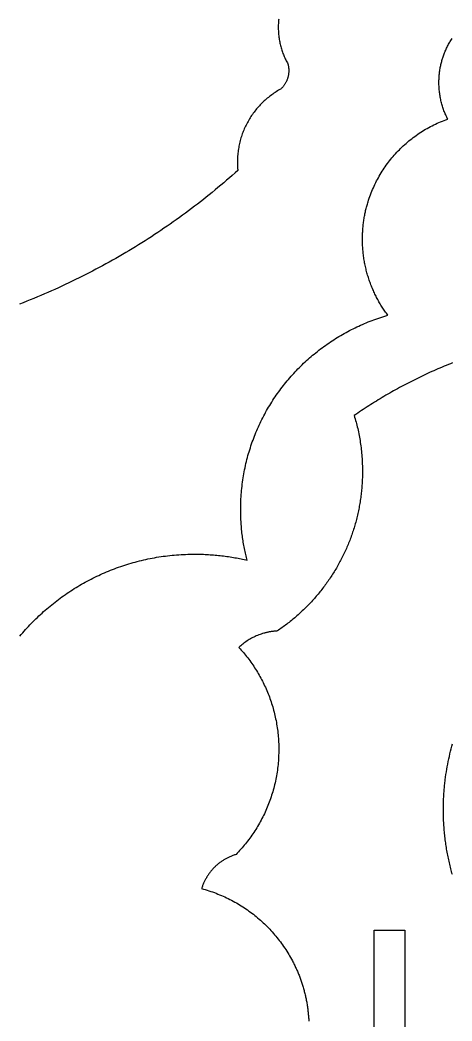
# Model space of a CAD drawing. Extents: x 205 to 567, y 321 to 897.
# Drawn here: x 366.1 to 409.2, y 683.7 to 783.6 of the extents above; entities that cross this region are included whole.
import ezdxf

# ---------------------------------------------------------------- set-up
doc = ezdxf.new("R2010")
doc.units = 0
doc.layers.add('Default_Layer', color=1, linetype='CONTINUOUS')

msp = doc.modelspace()

# ---------------------------------------------------------------- linework, layer by layer
at = {"layer": 'Default_Layer'}
for points in [[(391.876, 783.653), (391.865, 783.541), (391.856, 783.428), (391.848, 783.316), (391.842, 783.202), (391.838, 783.088), (391.835, 782.974), (391.834, 782.859), (391.835, 782.733), (391.838, 782.607), (391.844, 782.481), (391.851, 782.357), (391.86, 782.232), (391.871, 782.109), (391.884, 781.986), (391.899, 781.863), (391.917, 781.742), (391.935, 781.621), (391.956, 781.5), (391.979, 781.381), (392.004, 781.262), (392.03, 781.144), (392.058, 781.027), (392.088, 780.91), (392.12, 780.795), (392.154, 780.68), (392.189, 780.567), (392.226, 780.454), (392.264, 780.342), (392.305, 780.231), (392.347, 780.121), (392.39, 780.012), (392.436, 779.905), (392.482, 779.798), (392.531, 779.692), (392.581, 779.588), (392.632, 779.484), (392.685, 779.382), (392.74, 779.281), (392.796, 779.181), (392.816, 779.105), (392.833, 779.027), (392.848, 778.946), (392.861, 778.863), (392.871, 778.779), (392.878, 778.693), (392.882, 778.606), (392.884, 778.517), (392.883, 778.45), (392.88, 778.384), (392.876, 778.318), (392.87, 778.252), (392.862, 778.187), (392.853, 778.123), (392.843, 778.059), (392.83, 777.995), (392.816, 777.932), (392.801, 777.87), (392.784, 777.808), (392.765, 777.747), (392.745, 777.687), (392.724, 777.627), (392.701, 777.568), (392.677, 777.509), (392.651, 777.452), (392.624, 777.395), (392.596, 777.339), (392.566, 777.284), (392.535, 777.229), (392.503, 777.176), (392.469, 777.123), (392.434, 777.071), (392.398, 777.02), (392.361, 776.97), (392.323, 776.921), (392.283, 776.873), (392.242, 776.826), (392.201, 776.78), (392.158, 776.734), (392.114, 776.69), (391.992, 776.623), (391.871, 776.553), (391.752, 776.481), (391.634, 776.408), (391.517, 776.333), (391.402, 776.256), (391.289, 776.177), (391.176, 776.097), (391.065, 776.014), (390.956, 775.93), (390.848, 775.845), (390.741, 775.757), (390.636, 775.668), (390.533, 775.577), (390.431, 775.485), (390.331, 775.391), (390.232, 775.296), (390.135, 775.199), (390.039, 775.1), (389.945, 775), (389.853, 774.898), (389.763, 774.795), (389.674, 774.691), (389.587, 774.585), (389.502, 774.477), (389.418, 774.369), (389.336, 774.258), (389.257, 774.147), (389.178, 774.034), (389.102, 773.92), (389.028, 773.804), (388.956, 773.688), (388.885, 773.57), (388.816, 773.45), (388.75, 773.33), (388.685, 773.208), (388.622, 773.086), (388.562, 772.962), (388.503, 772.837), (388.447, 772.71), (388.392, 772.583), (388.34, 772.455), (388.29, 772.325), (388.241, 772.195), (388.195, 772.064), (388.152, 771.931), (388.11, 771.798), (388.071, 771.664), (388.033, 771.528), (387.998, 771.392), (387.966, 771.255), (387.935, 771.117), (387.907, 770.979), (387.882, 770.839), (387.858, 770.699), (387.837, 770.558), (387.819, 770.416), (387.803, 770.273), (387.789, 770.13), (387.778, 769.986), (387.769, 769.841), (387.762, 769.696), (387.759, 769.55), (387.757, 769.403), (387.758, 769.292), (387.76, 769.182), (387.764, 769.073), (387.769, 768.965), (387.775, 768.86), (387.782, 768.757), (387.791, 768.657), (387.8, 768.56), (387.521, 768.311), (387.24, 768.064), (386.958, 767.818), (386.675, 767.573), (386.39, 767.33), (386.104, 767.088), (385.817, 766.848), (385.528, 766.609), (385.238, 766.372), (384.947, 766.136), (384.655, 765.902), (384.361, 765.669), (384.066, 765.438), (383.769, 765.208), (383.472, 764.98), (383.173, 764.754), (382.872, 764.528), (382.571, 764.305), (382.268, 764.083), (381.964, 763.862), (381.659, 763.643), (381.352, 763.426), (381.045, 763.21), (380.736, 762.996), (380.426, 762.783), (380.114, 762.572), (379.802, 762.363), (379.488, 762.155), (379.173, 761.948), (378.857, 761.744), (378.539, 761.541), (378.221, 761.339), (377.901, 761.14), (377.58, 760.941), (377.258, 760.745), (376.935, 760.55), (376.611, 760.357), (376.285, 760.165), (375.959, 759.975), (375.631, 759.787), (375.302, 759.601), (374.972, 759.416), (374.641, 759.233), (374.309, 759.051), (373.975, 758.872), (373.641, 758.694), (373.305, 758.517), (372.969, 758.343), (372.631, 758.17), (372.292, 757.999), (371.953, 757.829), (371.612, 757.662), (371.27, 757.496), (370.927, 757.332), (370.583, 757.169), (370.238, 757.009), (369.892, 756.85), (369.544, 756.693), (369.196, 756.538), (368.847, 756.384), (368.497, 756.233), (368.146, 756.083), (367.793, 755.935), (367.44, 755.789), (367.086, 755.645), (366.731, 755.502), (366.375, 755.361), (366.018, 755.223)], [(366.05, 722.108), (366.188, 722.271), (366.327, 722.433), (366.467, 722.593), (366.609, 722.752), (366.752, 722.91), (366.897, 723.066), (367.043, 723.221), (367.19, 723.374), (367.339, 723.526), (367.489, 723.677), (367.64, 723.826), (367.793, 723.974), (367.947, 724.121), (368.103, 724.266), (368.26, 724.409), (368.418, 724.551), (368.577, 724.692), (368.738, 724.831), (368.9, 724.968), (369.063, 725.104), (369.228, 725.239), (369.394, 725.372), (369.561, 725.503), (369.729, 725.633), (369.899, 725.761), (370.069, 725.888), (370.241, 726.013), (370.414, 726.137), (370.588, 726.259), (370.764, 726.379), (370.94, 726.498), (371.118, 726.615), (371.297, 726.73), (371.477, 726.844), (371.658, 726.956), (371.84, 727.067), (372.023, 727.175), (372.208, 727.283), (372.393, 727.388), (372.58, 727.492), (372.767, 727.594), (372.956, 727.694), (373.146, 727.792), (373.336, 727.889), (373.528, 727.984), (373.72, 728.077), (373.914, 728.169), (374.109, 728.258), (374.304, 728.346), (374.501, 728.432), (374.698, 728.517), (374.897, 728.599), (375.096, 728.68), (375.297, 728.758), (375.498, 728.835), (375.7, 728.91), (375.903, 728.983), (376.107, 729.055), (376.312, 729.124), (376.517, 729.191), (376.724, 729.257), (376.931, 729.32), (377.139, 729.382), (377.348, 729.442), (377.558, 729.499), (377.768, 729.555), (377.98, 729.609), (378.192, 729.661), (378.405, 729.71), (378.618, 729.758), (378.833, 729.804), (379.048, 729.848), (379.264, 729.889), (379.48, 729.929), (379.698, 729.967), (379.916, 730.002), (380.134, 730.036), (380.354, 730.067), (380.574, 730.096), (380.794, 730.124), (381.016, 730.149), (381.238, 730.172), (381.46, 730.192), (381.683, 730.211), (381.907, 730.227), (382.132, 730.242), (382.356, 730.254), (382.582, 730.264), (382.808, 730.272), (383.035, 730.277), (383.262, 730.281), (383.49, 730.282), (383.664, 730.281), (383.838, 730.279), (384.011, 730.276), (384.184, 730.271), (384.356, 730.266), (384.529, 730.259), (384.7, 730.25), (384.871, 730.241), (385.042, 730.23), (385.211, 730.218), (385.381, 730.205), (385.549, 730.191), (385.717, 730.175), (385.884, 730.158), (386.051, 730.141), (386.216, 730.122), (386.381, 730.102), (386.545, 730.08), (386.708, 730.058), (386.87, 730.034), (387.031, 730.01), (387.191, 729.984), (387.35, 729.957), (387.508, 729.93), (387.664, 729.901), (387.82, 729.871), (387.975, 729.84), (388.128, 729.808), (388.28, 729.775), (388.431, 729.741), (388.581, 729.706), (388.729, 729.67), (388.691, 729.813), (388.654, 729.957), (388.618, 730.103), (388.584, 730.249), (388.55, 730.397), (388.517, 730.546), (388.486, 730.696), (388.455, 730.847), (388.426, 731), (388.398, 731.153), (388.371, 731.307), (388.345, 731.462), (388.32, 731.619), (388.297, 731.776), (388.274, 731.934), (388.253, 732.093), (388.233, 732.252), (388.214, 732.413), (388.197, 732.574), (388.18, 732.736), (388.165, 732.899), (388.151, 733.062), (388.139, 733.226), (388.127, 733.39), (388.117, 733.556), (388.109, 733.721), (388.101, 733.887), (388.095, 734.054), (388.09, 734.221), (388.087, 734.389), (388.085, 734.557), (388.084, 734.725), (388.085, 734.94), (388.089, 735.154), (388.094, 735.368), (388.102, 735.581), (388.112, 735.794), (388.124, 736.006), (388.139, 736.217), (388.155, 736.428), (388.174, 736.639), (388.195, 736.848), (388.218, 737.057), (388.243, 737.266), (388.27, 737.473), (388.3, 737.68), (388.331, 737.887), (388.365, 738.092), (388.4, 738.297), (388.438, 738.502), (388.478, 738.705), (388.52, 738.908), (388.564, 739.11), (388.61, 739.312), (388.657, 739.512), (388.707, 739.712), (388.759, 739.911), (388.813, 740.109), (388.869, 740.306), (388.927, 740.503), (388.986, 740.699), (389.048, 740.893), (389.112, 741.088), (389.177, 741.281), (389.245, 741.473), (389.314, 741.664), (389.385, 741.855), (389.458, 742.044), (389.533, 742.233), (389.61, 742.421), (389.689, 742.607), (389.769, 742.793), (389.852, 742.978), (389.936, 743.162), (390.022, 743.345), (390.109, 743.527), (390.199, 743.708), (390.29, 743.888), (390.383, 744.066), (390.478, 744.244), (390.574, 744.421), (390.672, 744.597), (390.772, 744.771), (390.874, 744.945), (390.977, 745.117), (391.082, 745.288), (391.189, 745.458), (391.297, 745.628), (391.407, 745.795), (391.519, 745.962), (391.632, 746.128), (391.747, 746.292), (391.863, 746.455), (391.981, 746.617), (392.101, 746.778), (392.222, 746.938), (392.345, 747.096), (392.469, 747.253), (392.595, 747.409), (392.723, 747.564), (392.852, 747.717), (392.982, 747.869), (393.114, 748.02), (393.247, 748.169), (393.382, 748.318), (393.519, 748.464), (393.657, 748.61), (393.796, 748.754), (393.937, 748.897), (394.079, 749.038), (394.222, 749.178), (394.367, 749.317), (394.514, 749.454), (394.661, 749.59), (394.81, 749.724), (394.961, 749.857), (395.113, 749.988), (395.266, 750.118), (395.42, 750.247), (395.576, 750.374), (395.733, 750.499), (395.892, 750.624), (396.051, 750.746), (396.212, 750.867), (396.374, 750.987), (396.538, 751.104), (396.703, 751.221), (396.869, 751.336), (397.036, 751.449), (397.204, 751.56), (397.374, 751.67), (397.545, 751.779), (397.716, 751.886), (397.89, 751.991), (398.064, 752.094), (398.239, 752.196), (398.416, 752.296), (398.594, 752.395), (398.772, 752.491), (398.952, 752.586), (399.133, 752.68), (399.315, 752.771), (399.498, 752.861), (399.683, 752.949), (399.868, 753.036), (400.054, 753.12), (400.242, 753.203), (400.43, 753.284), (400.619, 753.363), (400.81, 753.441), (401.001, 753.516), (401.193, 753.59), (401.386, 753.662), (401.581, 753.732), (401.776, 753.8), (401.972, 753.867), (402.169, 753.931), (402.367, 753.994), (402.566, 754.054), (402.765, 754.113), (402.692, 754.211), (402.619, 754.311), (402.548, 754.411), (402.477, 754.511), (402.407, 754.613), (402.338, 754.715), (402.27, 754.818), (402.203, 754.922), (402.138, 755.027), (402.073, 755.132), (402.009, 755.238), (401.946, 755.345), (401.884, 755.453), (401.823, 755.561), (401.763, 755.67), (401.704, 755.78), (401.646, 755.89), (401.59, 756.001), (401.534, 756.113), (401.479, 756.225), (401.426, 756.338), (401.373, 756.452), (401.322, 756.566), (401.271, 756.681), (401.222, 756.796), (401.174, 756.913), (401.127, 757.029), (401.081, 757.147), (401.036, 757.265), (400.993, 757.383), (400.95, 757.502), (400.909, 757.622), (400.869, 757.742), (400.83, 757.863), (400.792, 757.985), (400.755, 758.107), (400.72, 758.229), (400.685, 758.352), (400.652, 758.476), (400.62, 758.6), (400.59, 758.724), (400.56, 758.849), (400.532, 758.975), (400.505, 759.101), (400.479, 759.228), (400.455, 759.355), (400.432, 759.482), (400.41, 759.61), (400.389, 759.738), (400.37, 759.867), (400.351, 759.996), (400.335, 760.126), (400.319, 760.256), (400.305, 760.386), (400.292, 760.517), (400.28, 760.648), (400.27, 760.78), (400.261, 760.912), (400.254, 761.044), (400.248, 761.177), (400.243, 761.31), (400.239, 761.444), (400.237, 761.578), (400.237, 761.712), (400.237, 761.835), (400.239, 761.959), (400.242, 762.082), (400.246, 762.205), (400.251, 762.327), (400.258, 762.449), (400.265, 762.571), (400.274, 762.692), (400.283, 762.812), (400.294, 762.933), (400.306, 763.052), (400.319, 763.172), (400.333, 763.29), (400.348, 763.408), (400.364, 763.526), (400.381, 763.643), (400.4, 763.759), (400.419, 763.875), (400.439, 763.99), (400.46, 764.104), (400.482, 764.218), (400.506, 764.331), (400.53, 764.443), (400.555, 764.554), (400.581, 764.665), (400.608, 764.774), (400.636, 764.883), (400.665, 764.991), (400.694, 765.098), (400.725, 765.204), (400.757, 765.31), (400.789, 765.414), (400.847, 765.595), (400.908, 765.776), (400.971, 765.954), (401.036, 766.132), (401.104, 766.308), (401.174, 766.483), (401.247, 766.657), (401.322, 766.829), (401.4, 767), (401.479, 767.169), (401.561, 767.337), (401.646, 767.503), (401.732, 767.668), (401.821, 767.831), (401.912, 767.993), (402.006, 768.154), (402.101, 768.313), (402.199, 768.47), (402.299, 768.626), (402.401, 768.78), (402.506, 768.932), (402.612, 769.083), (402.72, 769.232), (402.831, 769.379), (402.944, 769.525), (403.058, 769.669), (403.175, 769.811), (403.293, 769.952), (403.414, 770.091), (403.537, 770.228), (403.661, 770.363), (403.788, 770.496), (403.916, 770.628), (404.046, 770.757), (404.178, 770.885), (404.312, 771.011), (404.448, 771.135), (404.586, 771.257), (404.725, 771.377), (404.866, 771.495), (405.009, 771.611), (405.154, 771.725), (405.301, 771.837), (405.449, 771.946), (405.599, 772.054), (405.75, 772.16), (405.903, 772.264), (406.058, 772.365), (406.214, 772.465), (406.372, 772.562), (406.532, 772.657), (406.693, 772.75), (406.855, 772.84), (407.019, 772.928), (407.185, 773.015), (407.352, 773.098), (407.521, 773.18), (407.691, 773.259), (407.862, 773.336), (408.035, 773.41), (408.209, 773.483), (408.385, 773.552), (408.562, 773.62), (408.74, 773.685), (408.689, 773.785), (408.64, 773.886), (408.592, 773.988), (408.545, 774.091), (408.499, 774.195), (408.456, 774.3), (408.413, 774.407), (408.372, 774.514), (408.333, 774.622), (408.294, 774.731), (408.258, 774.841), (408.223, 774.952), (408.189, 775.064), (408.157, 775.177), (408.127, 775.291), (408.098, 775.405), (408.071, 775.52), (408.046, 775.636), (408.022, 775.753), (407.999, 775.87), (407.979, 775.988), (407.96, 776.107), (407.943, 776.226), (407.927, 776.346), (407.914, 776.467), (407.902, 776.588), (407.892, 776.71), (407.883, 776.833), (407.877, 776.956), (407.872, 777.079), (407.869, 777.203), (407.869, 777.327), (407.869, 777.436), (407.871, 777.545), (407.875, 777.653), (407.88, 777.76), (407.886, 777.868), (407.894, 777.975), (407.903, 778.081), (407.914, 778.187), (407.925, 778.293), (407.939, 778.397), (407.953, 778.502), (407.969, 778.606), (407.986, 778.709), (408.004, 778.812), (408.024, 778.914), (408.045, 779.016), (408.067, 779.117), (408.09, 779.217), (408.115, 779.317), (408.14, 779.416), (408.167, 779.514), (408.196, 779.611), (408.225, 779.708), (408.255, 779.804), (408.287, 779.899), (408.319, 779.994), (408.353, 780.087), (408.388, 780.18), (408.424, 780.272), (408.461, 780.363), (408.499, 780.453), (408.539, 780.542), (408.585, 780.645), (408.632, 780.746), (408.681, 780.847), (408.731, 780.947), (408.782, 781.046), (408.835, 781.144), (408.889, 781.241), (408.944, 781.337), (409, 781.433), (409.057, 781.528), (409.116, 781.622), (409.176, 781.714)], [(409.226, 749.362), (409.015, 749.279), (408.805, 749.194), (408.596, 749.109), (408.387, 749.023), (408.178, 748.936), (407.971, 748.848), (407.763, 748.759), (407.557, 748.669), (407.35, 748.578), (407.145, 748.486), (406.94, 748.394), (406.735, 748.3), (406.531, 748.206), (406.328, 748.11), (406.125, 748.014), (405.923, 747.917), (405.721, 747.819), (405.52, 747.72), (405.319, 747.62), (405.12, 747.519), (404.92, 747.417), (404.721, 747.315), (404.523, 747.212), (404.326, 747.107), (404.129, 747.002), (403.932, 746.896), (403.737, 746.789), (403.541, 746.682), (403.347, 746.573), (403.153, 746.463), (402.96, 746.353), (402.767, 746.242), (402.575, 746.13), (402.383, 746.017), (402.193, 745.903), (402.002, 745.789), (401.813, 745.673), (401.624, 745.557), (401.436, 745.44), (401.248, 745.322), (401.061, 745.204), (400.875, 745.084), (400.689, 744.964), (400.504, 744.843), (400.32, 744.721), (400.136, 744.598), (399.953, 744.474), (399.771, 744.35), (399.589, 744.225), (399.408, 744.099), (399.457, 743.942), (399.504, 743.784), (399.55, 743.624), (399.595, 743.463), (399.638, 743.3), (399.68, 743.136), (399.72, 742.971), (399.759, 742.805), (399.797, 742.637), (399.833, 742.469), (399.868, 742.299), (399.901, 742.128), (399.933, 741.956), (399.963, 741.783), (399.992, 741.609), (400.019, 741.434), (400.045, 741.258), (400.069, 741.081), (400.092, 740.904), (400.113, 740.725), (400.132, 740.546), (400.15, 740.366), (400.166, 740.185), (400.181, 740.003), (400.194, 739.821), (400.205, 739.638), (400.215, 739.455), (400.222, 739.27), (400.229, 739.086), (400.233, 738.901), (400.236, 738.715), (400.237, 738.529), (400.236, 738.374), (400.234, 738.22), (400.231, 738.066), (400.227, 737.912), (400.221, 737.759), (400.215, 737.606), (400.207, 737.453), (400.198, 737.301), (400.187, 737.148), (400.176, 736.997), (400.163, 736.845), (400.15, 736.694), (400.135, 736.543), (400.119, 736.393), (400.101, 736.243), (400.083, 736.093), (400.063, 735.943), (400.043, 735.794), (400.021, 735.646), (399.998, 735.497), (399.973, 735.349), (399.948, 735.202), (399.922, 735.055), (399.894, 734.908), (399.866, 734.762), (399.836, 734.616), (399.805, 734.47), (399.773, 734.325), (399.74, 734.18), (399.706, 734.036), (399.67, 733.892), (399.634, 733.748), (399.596, 733.605), (399.558, 733.462), (399.518, 733.32), (399.478, 733.178), (399.436, 733.037), (399.393, 732.896), (399.349, 732.756), (399.304, 732.616), (399.258, 732.476), (399.211, 732.337), (399.163, 732.199), (399.114, 732.061), (399.064, 731.923), (399.013, 731.786), (398.961, 731.649), (398.908, 731.513), (398.853, 731.378), (398.798, 731.242), (398.742, 731.108), (398.685, 730.974), (398.627, 730.84), (398.567, 730.707), (398.507, 730.574), (398.446, 730.442), (398.384, 730.311), (398.321, 730.18), (398.257, 730.05), (398.192, 729.92), (398.126, 729.791), (398.059, 729.662), (397.991, 729.534), (397.922, 729.406), (397.852, 729.279), (397.781, 729.153), (397.71, 729.027), (397.637, 728.901), (397.563, 728.777), (397.489, 728.653), (397.413, 728.529), (397.337, 728.406), (397.26, 728.284), (397.182, 728.162), (397.103, 728.041), (397.023, 727.921), (396.942, 727.801), (396.86, 727.681), (396.778, 727.563), (396.694, 727.445), (396.61, 727.328), (396.525, 727.211), (396.439, 727.095), (396.352, 726.98), (396.264, 726.865), (396.176, 726.751), (396.086, 726.638), (395.996, 726.525), (395.905, 726.413), (395.813, 726.302), (395.72, 726.191), (395.626, 726.081), (395.532, 725.972), (395.437, 725.863), (395.341, 725.755), (395.244, 725.648), (395.146, 725.542), (395.048, 725.436), (394.948, 725.331), (394.848, 725.227), (394.747, 725.123), (394.646, 725.021), (394.543, 724.919), (394.44, 724.817), (394.336, 724.717), (394.231, 724.617), (394.126, 724.518), (394.02, 724.42), (393.913, 724.322), (393.805, 724.225), (393.697, 724.129), (393.587, 724.034), (393.477, 723.94), (393.367, 723.846), (393.255, 723.753), (393.143, 723.661), (393.03, 723.57), (392.917, 723.48), (392.803, 723.39), (392.688, 723.301), (392.572, 723.213), (392.456, 723.126), (392.339, 723.04), (392.221, 722.954), (392.103, 722.87), (391.983, 722.786), (391.864, 722.703), (391.743, 722.621), (391.673, 722.617), (391.604, 722.612), (391.534, 722.606), (391.465, 722.599), (391.396, 722.592), (391.327, 722.584), (391.259, 722.575), (391.191, 722.566), (391.123, 722.555), (391.055, 722.544), (390.987, 722.533), (390.92, 722.52), (390.853, 722.507), (390.787, 722.493), (390.721, 722.478), (390.654, 722.463), (390.589, 722.447), (390.523, 722.43), (390.458, 722.413), (390.393, 722.394), (390.265, 722.356), (390.137, 722.315), (390.011, 722.271), (389.886, 722.225), (389.763, 722.176), (389.641, 722.124), (389.52, 722.07), (389.401, 722.013), (389.284, 721.954), (389.167, 721.892), (389.053, 721.828), (388.94, 721.761), (388.829, 721.692), (388.719, 721.621), (388.611, 721.548), (388.505, 721.472), (388.4, 721.394), (388.298, 721.314), (388.197, 721.232), (388.098, 721.148), (388, 721.061), (387.905, 720.973), (388.02, 720.847), (388.133, 720.721), (388.246, 720.592), (388.356, 720.463), (388.465, 720.332), (388.573, 720.2), (388.679, 720.067), (388.784, 719.932), (388.887, 719.797), (388.989, 719.66), (389.089, 719.522), (389.188, 719.382), (389.285, 719.242), (389.381, 719.1), (389.475, 718.957), (389.567, 718.813), (389.658, 718.668), (389.747, 718.521), (389.835, 718.374), (389.921, 718.226), (390.005, 718.076), (390.087, 717.925), (390.168, 717.774), (390.248, 717.621), (390.325, 717.467), (390.401, 717.312), (390.475, 717.156), (390.547, 717), (390.618, 716.842), (390.687, 716.683), (390.754, 716.523), (390.819, 716.363), (390.882, 716.201), (390.944, 716.039), (391.004, 715.875), (391.062, 715.711), (391.118, 715.546), (391.172, 715.38), (391.225, 715.213), (391.275, 715.045), (391.323, 714.877), (391.37, 714.707), (391.415, 714.537), (391.458, 714.366), (391.498, 714.195), (391.537, 714.022), (391.574, 713.849), (391.609, 713.675), (391.642, 713.5), (391.672, 713.325), (391.701, 713.149), (391.728, 712.972), (391.752, 712.795), (391.775, 712.617), (391.795, 712.438), (391.814, 712.259), (391.83, 712.079), (391.844, 711.898), (391.856, 711.717), (391.866, 711.535), (391.874, 711.353), (391.879, 711.17), (391.882, 710.986), (391.884, 710.802), (391.882, 710.612), (391.879, 710.421), (391.873, 710.232), (391.865, 710.043), (391.854, 709.854), (391.841, 709.666), (391.826, 709.479), (391.808, 709.292), (391.789, 709.107), (391.767, 708.921), (391.742, 708.737), (391.716, 708.553), (391.687, 708.37), (391.656, 708.188), (391.623, 708.006), (391.588, 707.825), (391.551, 707.645), (391.511, 707.466), (391.469, 707.288), (391.425, 707.11), (391.38, 706.933), (391.332, 706.757), (391.281, 706.582), (391.229, 706.408), (391.175, 706.235), (391.119, 706.063), (391.061, 705.891), (391, 705.721), (390.938, 705.551), (390.874, 705.383), (390.808, 705.215), (390.74, 705.049), (390.67, 704.883), (390.598, 704.719), (390.524, 704.555), (390.448, 704.393), (390.37, 704.231), (390.291, 704.071), (390.21, 703.912), (390.126, 703.754), (390.041, 703.597), (389.955, 703.441), (389.866, 703.286), (389.776, 703.133), (389.684, 702.98), (389.59, 702.829), (389.494, 702.679), (389.397, 702.53), (389.298, 702.383), (389.197, 702.237), (389.094, 702.092), (388.99, 701.948), (388.885, 701.806), (388.777, 701.664), (388.668, 701.525), (388.558, 701.386), (388.446, 701.249), (388.332, 701.113), (388.216, 700.979), (388.1, 700.846), (387.981, 700.714), (387.861, 700.584), (387.74, 700.456), (387.617, 700.328), (387.54, 700.305), (387.463, 700.28), (387.387, 700.254), (387.312, 700.226), (387.238, 700.198), (387.163, 700.169), (387.09, 700.138), (387.017, 700.107), (386.945, 700.075), (386.873, 700.041), (386.802, 700.006), (386.732, 699.971), (386.662, 699.934), (386.593, 699.897), (386.525, 699.858), (386.457, 699.818), (386.39, 699.778), (386.324, 699.736), (386.258, 699.694), (386.193, 699.65), (386.129, 699.606), (386.065, 699.56), (386.003, 699.514), (385.941, 699.467), (385.88, 699.419), (385.819, 699.37), (385.76, 699.32), (385.701, 699.269), (385.643, 699.217), (385.586, 699.165), (385.529, 699.111), (385.474, 699.057), (385.419, 699.002), (385.365, 698.946), (385.312, 698.889), (385.26, 698.832), (385.208, 698.773), (385.158, 698.714), (385.108, 698.654), (385.06, 698.593), (385.012, 698.532), (384.965, 698.47), (384.919, 698.407), (384.874, 698.343), (384.83, 698.278), (384.787, 698.213), (384.745, 698.147), (384.703, 698.081), (384.663, 698.013), (384.624, 697.945), (384.586, 697.877), (384.549, 697.807), (384.512, 697.737), (384.477, 697.667), (384.443, 697.595), (384.41, 697.524), (384.378, 697.451), (384.347, 697.378), (384.317, 697.304), (384.288, 697.23), (384.26, 697.155), (384.233, 697.079), (384.208, 697.003), (384.183, 696.926), (384.368, 696.875), (384.552, 696.822), (384.735, 696.766), (384.917, 696.708), (385.097, 696.648), (385.277, 696.585), (385.455, 696.521), (385.632, 696.454), (385.808, 696.385), (385.982, 696.314), (386.156, 696.241), (386.328, 696.166), (386.499, 696.089), (386.669, 696.009), (386.837, 695.928), (387.004, 695.845), (387.17, 695.759), (387.334, 695.672), (387.498, 695.582), (387.659, 695.491), (387.82, 695.397), (387.979, 695.302), (388.137, 695.204), (388.293, 695.105), (388.448, 695.004), (388.601, 694.901), (388.753, 694.796), (388.904, 694.689), (389.053, 694.58), (389.2, 694.47), (389.346, 694.357), (389.491, 694.243), (389.634, 694.127), (389.776, 694.009), (389.916, 693.889), (390.054, 693.768), (390.191, 693.645), (390.326, 693.52), (390.46, 693.394), (390.592, 693.265), (390.723, 693.135), (390.851, 693.004), (390.978, 692.871), (391.104, 692.736), (391.228, 692.599), (391.35, 692.461), (391.47, 692.321), (391.589, 692.18), (391.706, 692.037), (391.821, 691.892), (391.935, 691.746), (392.046, 691.599), (392.156, 691.45), (392.264, 691.299), (392.37, 691.147), (392.475, 690.993), (392.577, 690.838), (392.678, 690.682), (392.777, 690.524), (392.874, 690.365), (392.969, 690.204), (393.062, 690.042), (393.154, 689.879), (393.243, 689.714), (393.291, 689.622), (393.339, 689.531), (393.387, 689.438), (393.433, 689.345), (393.479, 689.252), (393.525, 689.158), (393.569, 689.064), (393.613, 688.969), (393.657, 688.873), (393.699, 688.777), (393.741, 688.681), (393.783, 688.584), (393.823, 688.487), (393.863, 688.389), (393.903, 688.291), (393.941, 688.192), (393.979, 688.093), (394.016, 687.993), (394.053, 687.893), (394.089, 687.793), (394.124, 687.692), (394.158, 687.59), (394.192, 687.489), (394.225, 687.386), (394.257, 687.284), (394.288, 687.181), (394.319, 687.077), (394.349, 686.974), (394.378, 686.869), (394.407, 686.765), (394.434, 686.66), (394.461, 686.554), (394.487, 686.449), (394.513, 686.343), (394.537, 686.236), (394.561, 686.129), (394.584, 686.022), (394.607, 685.915), (394.628, 685.807), (394.649, 685.699), (394.669, 685.59), (394.688, 685.481), (394.706, 685.372), (394.724, 685.262), (394.741, 685.153), (394.756, 685.043), (394.771, 684.932), (394.786, 684.821), (394.799, 684.71), (394.812, 684.599), (394.823, 684.488), (394.834, 684.376), (394.844, 684.264), (394.854, 684.151), (394.862, 684.039), (394.869, 683.926), (394.876, 683.813), (394.882, 683.699)], [(409.21, 698.323), (409.169, 698.469), (409.129, 698.615), (409.09, 698.761), (409.052, 698.909), (409.014, 699.056), (408.978, 699.204), (408.942, 699.353), (408.908, 699.502), (408.874, 699.652), (408.841, 699.802), (408.809, 699.952), (408.779, 700.103), (408.749, 700.255), (408.719, 700.407), (408.691, 700.559), (408.664, 700.712), (408.638, 700.865), (408.613, 701.019), (408.589, 701.173), (408.565, 701.327), (408.543, 701.482), (408.522, 701.638), (408.502, 701.793), (408.482, 701.949), (408.464, 702.106), (408.447, 702.263), (408.43, 702.42), (408.415, 702.577), (408.401, 702.735), (408.388, 702.893), (408.376, 703.052), (408.364, 703.211), (408.354, 703.37), (408.345, 703.53), (408.337, 703.69), (408.33, 703.85), (408.324, 704.01), (408.32, 704.171), (408.316, 704.332), (408.313, 704.493), (408.311, 704.655), (408.311, 704.817), (408.311, 704.953), (408.312, 705.089), (408.314, 705.226), (408.317, 705.362), (408.32, 705.497), (408.325, 705.633), (408.33, 705.768), (408.335, 705.903), (408.342, 706.038), (408.349, 706.173), (408.357, 706.308), (408.366, 706.442), (408.375, 706.576), (408.386, 706.71), (408.397, 706.844), (408.408, 706.978), (408.421, 707.111), (408.434, 707.244), (408.448, 707.377), (408.463, 707.51), (408.478, 707.642), (408.494, 707.774), (408.529, 708.038), (408.566, 708.301), (408.606, 708.563), (408.649, 708.824), (408.695, 709.083), (408.744, 709.342), (408.795, 709.6), (408.85, 709.857), (408.907, 710.113), (408.967, 710.368), (409.029, 710.621), (409.094, 710.874), (409.162, 711.125), (409.233, 711.376)], [(401.405, 671.846), (401.405, 692.765), (404.477, 692.765), (404.477, 669.953)]]:
    msp.add_lwpolyline(points, dxfattribs=at)

doc.saveas('drawing.dxf')
